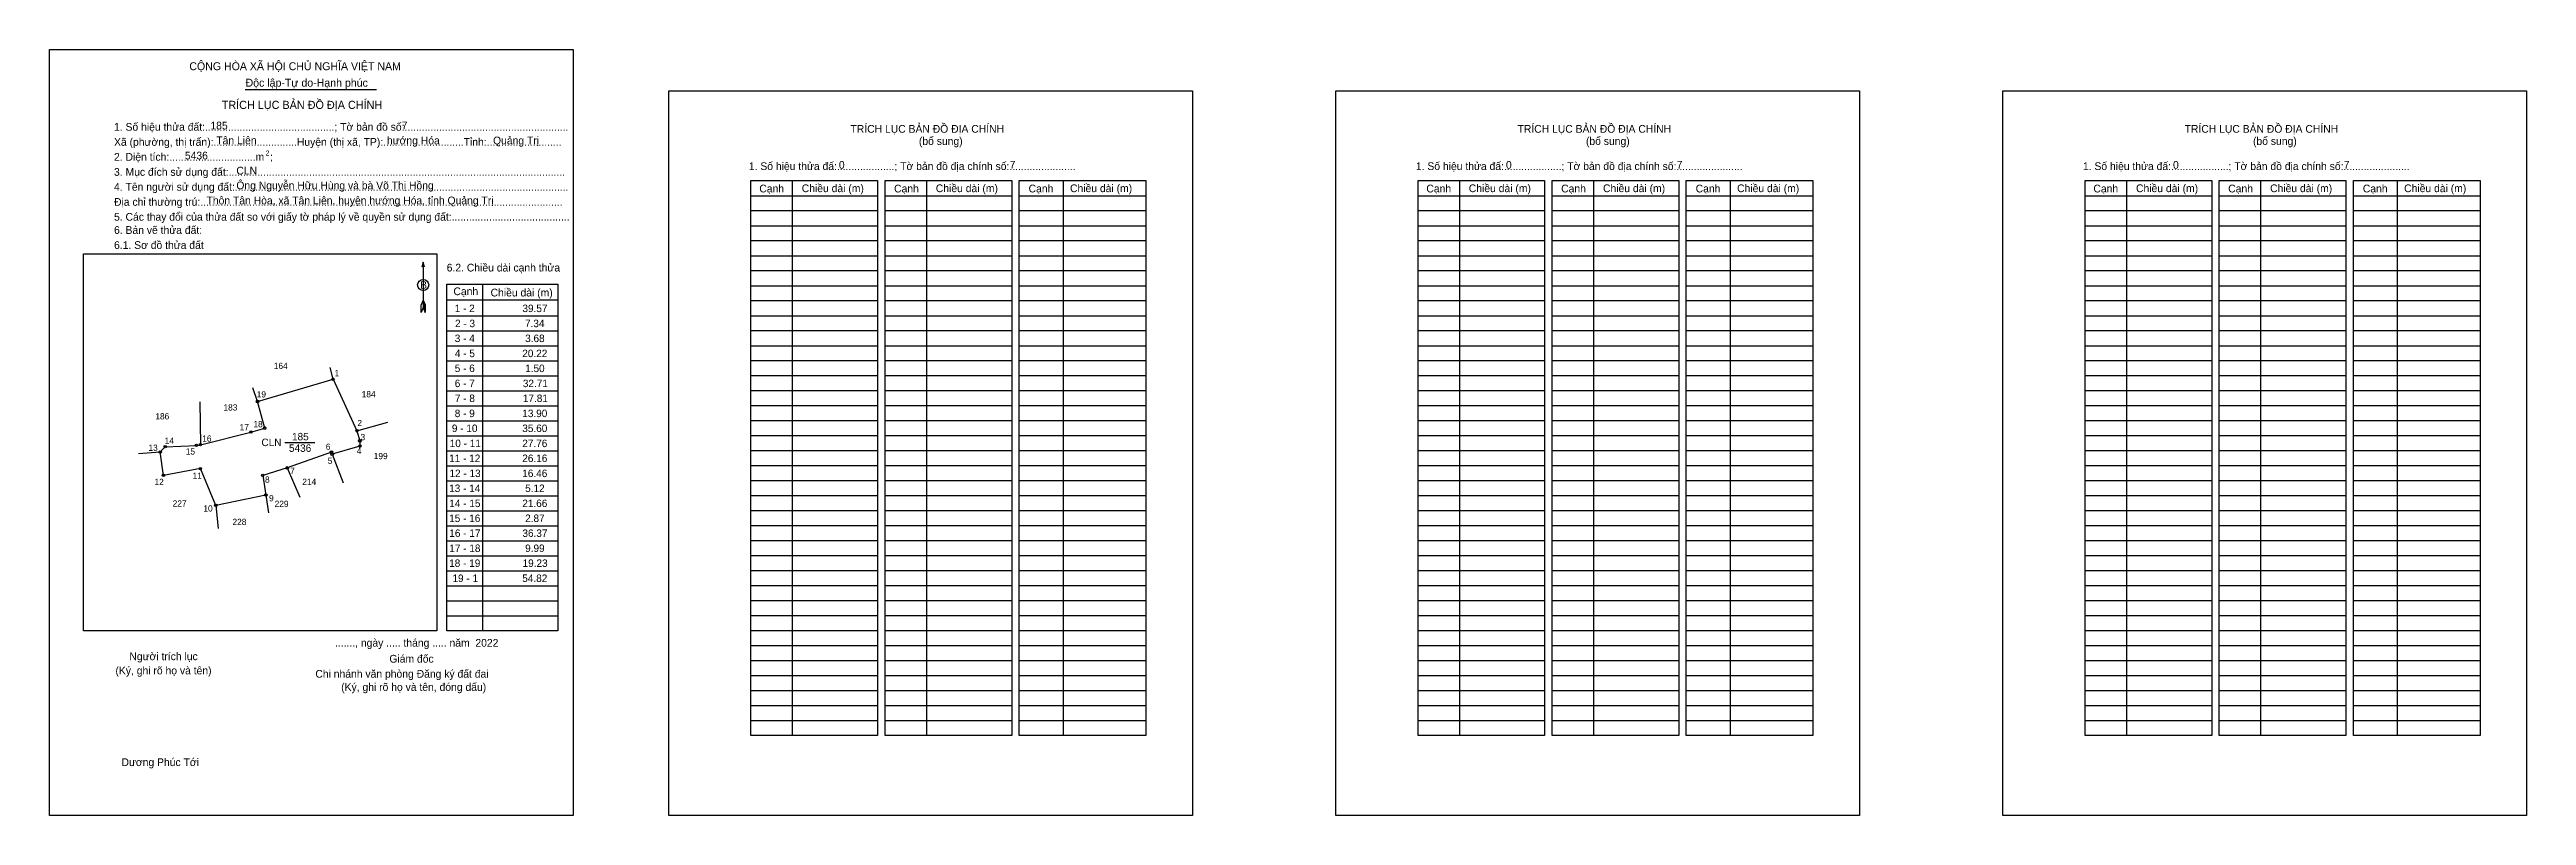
# Model space of a CAD drawing. Extents: x 548698 to 550426, y 1838390 to 1838924.
import ezdxf

# ---------------------------------------------------------------- set-up
doc = ezdxf.new("R2010")
doc.units = 0
for name, color, linetype in [('Level 1', 7, 'Continuous'), ('Level 10', 7, 'Continuous'), ('Level 11', 7, 'Continuous'), ('Level 13', 7, 'Continuous'), ('Level 2', 7, 'Continuous'), ('Level 27', 7, 'Continuous'), ('Level 49', 7, 'Continuous'), ('Level 52', 7, 'Continuous'), ('Level 6', 7, 'Continuous'), ('Level 9', 7, 'Continuous')]:
    doc.layers.add(name, color=color, linetype=linetype)

msp = doc.modelspace()

# ---------------------------------------------------------------- linework, layer by layer
at = {"layer": 'Level 1'}
for p, q in [((548698.3, 1838894.9), (548698.3, 1838894.9)), ((549130.1, 1838894.9), (549130.1, 1838894.9)), ((549187.5, 1838821.8), (549275.8, 1838821.8)), ((549216.2, 1838832.3), (549216.2, 1838445.7)), ((549281, 1838821.8), (549369.3, 1838821.8)), ((549309.8, 1838832.3), (549309.8, 1838445.7)), ((549374.6, 1838821.8), (549462.9, 1838821.8)), ((549405.1, 1838832.3), (549405.1, 1838445.7)), ((549652.7, 1838821.8), (549741, 1838821.8)), ((549681.5, 1838832.3), (549681.5, 1838445.7)), ((549746.3, 1838821.8), (549834.6, 1838821.8)), ((549775, 1838832.3), (549775, 1838445.7)), ((549839.8, 1838821.8), (549928.1, 1838821.8)), ((549870.3, 1838832.3), (549870.3, 1838445.7)), ((550117.9, 1838821.8), (550206.2, 1838821.8)), ((550146.7, 1838832.3), (550146.7, 1838445.7)), ((550211.5, 1838821.8), (550299.8, 1838821.8)), ((550240.2, 1838832.3), (550240.2, 1838445.7)), ((550305, 1838821.8), (550393.3, 1838821.8)), ((550335.5, 1838832.3), (550335.5, 1838445.7)), ((549187.5, 1838811.4), (549275.8, 1838811.4)), ((549281, 1838811.4), (549369.3, 1838811.4)), ((549374.6, 1838811.4), (549462.9, 1838811.4)), ((549652.7, 1838811.4), (549741, 1838811.4)), ((549746.3, 1838811.4), (549834.6, 1838811.4)), ((549839.8, 1838811.4), (549928.1, 1838811.4)), ((550117.9, 1838811.4), (550206.2, 1838811.4)), ((550211.5, 1838811.4), (550299.8, 1838811.4)), ((550305, 1838811.4), (550393.3, 1838811.4)), ((549187.5, 1838800.9), (549275.8, 1838800.9)), ((549187.5, 1838790.5), (549275.8, 1838790.5)), ((549281, 1838800.9), (549369.3, 1838800.9)), ((549281, 1838790.5), (549369.3, 1838790.5)), ((549374.6, 1838800.9), (549462.9, 1838800.9)), ((549374.6, 1838790.5), (549462.9, 1838790.5)), ((549652.7, 1838800.9), (549741, 1838800.9)), ((549652.7, 1838790.5), (549741, 1838790.5)), ((549746.3, 1838800.9), (549834.6, 1838800.9)), ((549746.3, 1838790.5), (549834.6, 1838790.5)), ((549839.8, 1838800.9), (549928.1, 1838800.9)), ((549839.8, 1838790.5), (549928.1, 1838790.5)), ((550117.9, 1838800.9), (550206.2, 1838800.9)), ((550117.9, 1838790.5), (550206.2, 1838790.5)), ((550211.5, 1838800.9), (550299.8, 1838800.9)), ((550211.5, 1838790.5), (550299.8, 1838790.5)), ((550305, 1838800.9), (550393.3, 1838800.9)), ((550305, 1838790.5), (550393.3, 1838790.5)), ((548722, 1838781.2), (548722, 1838781.2)), ((548958.9, 1838775.4), (548958.9, 1838743.8)), ((549187.5, 1838780), (549275.8, 1838780)), ((549187.5, 1838769.6), (549275.8, 1838769.6)), ((549281, 1838780), (549369.3, 1838780)), ((549281, 1838769.6), (549369.3, 1838769.6)), ((549374.6, 1838780), (549462.9, 1838780)), ((549374.6, 1838769.6), (549462.9, 1838769.6)), ((549652.7, 1838780), (549741, 1838780)), ((549652.7, 1838769.6), (549741, 1838769.6)), ((549746.3, 1838780), (549834.6, 1838780)), ((549746.3, 1838769.6), (549834.6, 1838769.6)), ((549839.8, 1838780), (549928.1, 1838780)), ((549839.8, 1838769.6), (549928.1, 1838769.6)), ((550117.9, 1838780), (550206.2, 1838780)), ((550117.9, 1838769.6), (550206.2, 1838769.6)), ((550211.5, 1838780), (550299.8, 1838780)), ((550211.5, 1838769.6), (550299.8, 1838769.6)), ((550305, 1838780), (550393.3, 1838780)), ((550305, 1838769.6), (550393.3, 1838769.6)), ((548975.3, 1838543.9), (548975.3, 1838760.2)), ((549000.3, 1838760.2), (549000.3, 1838518.6)), ((549052.8, 1838760.2), (549052.8, 1838543.9)), ((549187.5, 1838759.1), (549275.8, 1838759.1)), ((549281, 1838759.1), (549369.3, 1838759.1)), ((549374.6, 1838759.1), (549462.9, 1838759.1)), ((549652.7, 1838759.1), (549741, 1838759.1)), ((549746.3, 1838759.1), (549834.6, 1838759.1)), ((549839.8, 1838759.1), (549928.1, 1838759.1)), ((550117.9, 1838759.1), (550206.2, 1838759.1)), ((550211.5, 1838759.1), (550299.8, 1838759.1)), ((550305, 1838759.1), (550393.3, 1838759.1)), ((548957.5, 1838740.5), (548957.6, 1838745.8)), ((548958.9, 1838743.8), (548957.5, 1838740.5)), ((548958.9, 1838749), (548957.6, 1838745.8)), ((548958.9, 1838749), (548960.2, 1838745.8)), ((548958.9, 1838748.5), (548960.2, 1838745.3)), ((548958.9, 1838748.1), (548960.2, 1838744.8)), ((548958.9, 1838747.6), (548960.2, 1838744.4)), ((548958.9, 1838747.2), (548960.2, 1838743.9)), ((548958.9, 1838746.7), (548960.2, 1838743.4)), ((548958.9, 1838746.3), (548960.2, 1838743)), ((548958.9, 1838745.8), (548960.3, 1838742.5)), ((548958.9, 1838745.3), (548960.3, 1838742)), ((548958.9, 1838744.9), (548960.3, 1838741.6)), ((548958.9, 1838744.4), (548960.3, 1838741.1)), ((548958.9, 1838743.8), (548960.3, 1838740.5)), ((548960.3, 1838740.5), (548960.2, 1838745.8)), ((548975.3, 1838749.2), (549052.8, 1838749.2)), ((548975.3, 1838738.1), (549052.8, 1838738.1)), ((549187.5, 1838748.7), (549275.8, 1838748.7)), ((549187.5, 1838738.2), (549275.8, 1838738.2)), ((549281, 1838748.7), (549369.3, 1838748.7)), ((549281, 1838738.2), (549369.3, 1838738.2)), ((549374.6, 1838748.7), (549462.9, 1838748.7)), ((549374.6, 1838738.2), (549462.9, 1838738.2)), ((549652.7, 1838748.7), (549741, 1838748.7)), ((549652.7, 1838738.2), (549741, 1838738.2)), ((549746.3, 1838748.7), (549834.6, 1838748.7)), ((549746.3, 1838738.2), (549834.6, 1838738.2)), ((549839.8, 1838748.7), (549928.1, 1838748.7)), ((549839.8, 1838738.2), (549928.1, 1838738.2)), ((550117.9, 1838748.7), (550206.2, 1838748.7)), ((550117.9, 1838738.2), (550206.2, 1838738.2)), ((550211.5, 1838748.7), (550299.8, 1838748.7)), ((550211.5, 1838738.2), (550299.8, 1838738.2)), ((550305, 1838748.7), (550393.3, 1838748.7)), ((550305, 1838738.2), (550393.3, 1838738.2)), ((548975.3, 1838727.6), (549052.8, 1838727.6)), ((548975.3, 1838717.2), (549052.8, 1838717.2)), ((549187.5, 1838727.8), (549275.8, 1838727.8)), ((549187.5, 1838717.3), (549275.8, 1838717.3)), ((549281, 1838727.8), (549369.3, 1838727.8)), ((549281, 1838717.3), (549369.3, 1838717.3)), ((549374.6, 1838727.8), (549462.9, 1838727.8)), ((549374.6, 1838717.3), (549462.9, 1838717.3)), ((549652.7, 1838727.8), (549741, 1838727.8)), ((549652.7, 1838717.3), (549741, 1838717.3)), ((549746.3, 1838727.8), (549834.6, 1838727.8)), ((549746.3, 1838717.3), (549834.6, 1838717.3)), ((549839.8, 1838727.8), (549928.1, 1838727.8)), ((549839.8, 1838717.3), (549928.1, 1838717.3)), ((550117.9, 1838727.8), (550206.2, 1838727.8)), ((550117.9, 1838717.3), (550206.2, 1838717.3)), ((550211.5, 1838727.8), (550299.8, 1838727.8)), ((550211.5, 1838717.3), (550299.8, 1838717.3)), ((550305, 1838727.8), (550393.3, 1838727.8)), ((550305, 1838717.3), (550393.3, 1838717.3)), ((548975.3, 1838706.7), (549052.8, 1838706.7)), ((549187.5, 1838706.9), (549275.8, 1838706.9)), ((549281, 1838706.9), (549369.3, 1838706.9)), ((549374.6, 1838706.9), (549462.9, 1838706.9)), ((549652.7, 1838706.9), (549741, 1838706.9)), ((549746.3, 1838706.9), (549834.6, 1838706.9)), ((549839.8, 1838706.9), (549928.1, 1838706.9)), ((550117.9, 1838706.9), (550206.2, 1838706.9)), ((550211.5, 1838706.9), (550299.8, 1838706.9)), ((550305, 1838706.9), (550393.3, 1838706.9)), ((548975.3, 1838696.3), (549052.8, 1838696.3)), ((548975.3, 1838685.8), (549052.8, 1838685.8)), ((549187.5, 1838696.4), (549275.8, 1838696.4)), ((549187.5, 1838686), (549275.8, 1838686)), ((549281, 1838696.4), (549369.3, 1838696.4)), ((549281, 1838686), (549369.3, 1838686)), ((549374.6, 1838696.4), (549462.9, 1838696.4)), ((549374.6, 1838686), (549462.9, 1838686)), ((549652.7, 1838696.4), (549741, 1838696.4)), ((549652.7, 1838686), (549741, 1838686)), ((549746.3, 1838696.4), (549834.6, 1838696.4)), ((549746.3, 1838686), (549834.6, 1838686)), ((549839.8, 1838696.4), (549928.1, 1838696.4)), ((549839.8, 1838686), (549928.1, 1838686)), ((550117.9, 1838696.4), (550206.2, 1838696.4)), ((550117.9, 1838686), (550206.2, 1838686)), ((550211.5, 1838696.4), (550299.8, 1838696.4)), ((550211.5, 1838686), (550299.8, 1838686)), ((550305, 1838696.4), (550393.3, 1838696.4)), ((550305, 1838686), (550393.3, 1838686)), ((548975.3, 1838675.4), (549052.8, 1838675.4)), ((549187.5, 1838675.5), (549275.8, 1838675.5)), ((549281, 1838675.5), (549369.3, 1838675.5)), ((549374.6, 1838675.5), (549462.9, 1838675.5)), ((549652.7, 1838675.5), (549741, 1838675.5)), ((549746.3, 1838675.5), (549834.6, 1838675.5)), ((549839.8, 1838675.5), (549928.1, 1838675.5)), ((550117.9, 1838675.5), (550206.2, 1838675.5)), ((550211.5, 1838675.5), (550299.8, 1838675.5)), ((550305, 1838675.5), (550393.3, 1838675.5)), ((548975.3, 1838664.9), (549052.8, 1838664.9)), ((548975.3, 1838654.5), (549052.8, 1838654.5)), ((549187.5, 1838665.1), (549275.8, 1838665.1)), ((549187.5, 1838654.6), (549275.8, 1838654.6)), ((549281, 1838665.1), (549369.3, 1838665.1)), ((549281, 1838654.6), (549369.3, 1838654.6)), ((549374.6, 1838665.1), (549462.9, 1838665.1)), ((549374.6, 1838654.6), (549462.9, 1838654.6)), ((549652.7, 1838665.1), (549741, 1838665.1)), ((549652.7, 1838654.6), (549741, 1838654.6)), ((549746.3, 1838665.1), (549834.6, 1838665.1)), ((549746.3, 1838654.6), (549834.6, 1838654.6)), ((549839.8, 1838665.1), (549928.1, 1838665.1)), ((549839.8, 1838654.6), (549928.1, 1838654.6)), ((550117.9, 1838665.1), (550206.2, 1838665.1)), ((550117.9, 1838654.6), (550206.2, 1838654.6)), ((550211.5, 1838665.1), (550299.8, 1838665.1)), ((550211.5, 1838654.6), (550299.8, 1838654.6)), ((550305, 1838665.1), (550393.3, 1838665.1)), ((550305, 1838654.6), (550393.3, 1838654.6)), ((548975.3, 1838644), (549052.8, 1838644)), ((548975.3, 1838633.6), (549052.8, 1838633.6)), ((549187.5, 1838644.2), (549275.8, 1838644.2)), ((549187.5, 1838633.7), (549275.8, 1838633.7)), ((549281, 1838644.2), (549369.3, 1838644.2)), ((549281, 1838633.7), (549369.3, 1838633.7)), ((549374.6, 1838644.2), (549462.9, 1838644.2)), ((549374.6, 1838633.7), (549462.9, 1838633.7)), ((549652.7, 1838644.2), (549741, 1838644.2)), ((549652.7, 1838633.7), (549741, 1838633.7)), ((549746.3, 1838644.2), (549834.6, 1838644.2)), ((549746.3, 1838633.7), (549834.6, 1838633.7)), ((549839.8, 1838644.2), (549928.1, 1838644.2)), ((549839.8, 1838633.7), (549928.1, 1838633.7)), ((550117.9, 1838644.2), (550206.2, 1838644.2)), ((550117.9, 1838633.7), (550206.2, 1838633.7)), ((550211.5, 1838644.2), (550299.8, 1838644.2)), ((550211.5, 1838633.7), (550299.8, 1838633.7)), ((550305, 1838644.2), (550393.3, 1838644.2)), ((550305, 1838633.7), (550393.3, 1838633.7)), ((548975.3, 1838623.1), (549052.8, 1838623.1)), ((549187.5, 1838623.3), (549275.8, 1838623.3)), ((549281, 1838623.3), (549369.3, 1838623.3)), ((549374.6, 1838623.3), (549462.9, 1838623.3)), ((549652.7, 1838623.3), (549741, 1838623.3)), ((549746.3, 1838623.3), (549834.6, 1838623.3)), ((549839.8, 1838623.3), (549928.1, 1838623.3)), ((550117.9, 1838623.3), (550206.2, 1838623.3)), ((550211.5, 1838623.3), (550299.8, 1838623.3)), ((550305, 1838623.3), (550393.3, 1838623.3)), ((548975.3, 1838612.7), (549052.8, 1838612.7)), ((548975.3, 1838602.2), (549052.8, 1838602.2)), ((549187.5, 1838612.8), (549275.8, 1838612.8)), ((549187.5, 1838602.4), (549275.8, 1838602.4)), ((549281, 1838612.8), (549369.3, 1838612.8)), ((549281, 1838602.4), (549369.3, 1838602.4)), ((549374.6, 1838612.8), (549462.9, 1838612.8)), ((549374.6, 1838602.4), (549462.9, 1838602.4)), ((549652.7, 1838612.8), (549741, 1838612.8)), ((549652.7, 1838602.4), (549741, 1838602.4)), ((549746.3, 1838612.8), (549834.6, 1838612.8)), ((549746.3, 1838602.4), (549834.6, 1838602.4)), ((549839.8, 1838612.8), (549928.1, 1838612.8)), ((549839.8, 1838602.4), (549928.1, 1838602.4)), ((550117.9, 1838612.8), (550206.2, 1838612.8)), ((550117.9, 1838602.4), (550206.2, 1838602.4)), ((550211.5, 1838612.8), (550299.8, 1838612.8)), ((550211.5, 1838602.4), (550299.8, 1838602.4)), ((550305, 1838612.8), (550393.3, 1838612.8)), ((550305, 1838602.4), (550393.3, 1838602.4)), ((548975.3, 1838591.8), (549052.8, 1838591.8)), ((548975.3, 1838581.3), (549052.8, 1838581.3)), ((549187.5, 1838591.9), (549275.8, 1838591.9)), ((549187.5, 1838581.5), (549275.8, 1838581.5)), ((549281, 1838591.9), (549369.3, 1838591.9)), ((549281, 1838581.5), (549369.3, 1838581.5)), ((549374.6, 1838591.9), (549462.9, 1838591.9)), ((549374.6, 1838581.5), (549462.9, 1838581.5)), ((549652.7, 1838591.9), (549741, 1838591.9)), ((549652.7, 1838581.5), (549741, 1838581.5)), ((549746.3, 1838591.9), (549834.6, 1838591.9)), ((549746.3, 1838581.5), (549834.6, 1838581.5)), ((549839.8, 1838591.9), (549928.1, 1838591.9)), ((549839.8, 1838581.5), (549928.1, 1838581.5)), ((550117.9, 1838591.9), (550206.2, 1838591.9)), ((550117.9, 1838581.5), (550206.2, 1838581.5)), ((550211.5, 1838591.9), (550299.8, 1838591.9)), ((550211.5, 1838581.5), (550299.8, 1838581.5)), ((550305, 1838591.9), (550393.3, 1838591.9)), ((550305, 1838581.5), (550393.3, 1838581.5)), ((548975.3, 1838570.9), (549052.8, 1838570.9)), ((549187.5, 1838571.1), (549275.8, 1838571.1)), ((549281, 1838571.1), (549369.3, 1838571.1)), ((549374.6, 1838571.1), (549462.9, 1838571.1)), ((549652.7, 1838571.1), (549741, 1838571.1)), ((549746.3, 1838571.1), (549834.6, 1838571.1)), ((549839.8, 1838571.1), (549928.1, 1838571.1)), ((550117.9, 1838571.1), (550206.2, 1838571.1)), ((550211.5, 1838571.1), (550299.8, 1838571.1)), ((550305, 1838571.1), (550393.3, 1838571.1)), ((548975.3, 1838560.4), (549052.8, 1838560.4)), ((548975.3, 1838550), (549052.8, 1838550)), ((549187.5, 1838560.6), (549275.8, 1838560.6)), ((549187.5, 1838550.2), (549275.8, 1838550.2)), ((549281, 1838560.6), (549369.3, 1838560.6)), ((549281, 1838550.2), (549369.3, 1838550.2)), ((549374.6, 1838560.6), (549462.9, 1838560.6)), ((549374.6, 1838550.2), (549462.9, 1838550.2)), ((549652.7, 1838560.6), (549741, 1838560.6)), ((549652.7, 1838550.2), (549741, 1838550.2)), ((549746.3, 1838560.6), (549834.6, 1838560.6)), ((549746.3, 1838550.2), (549834.6, 1838550.2)), ((549839.8, 1838560.6), (549928.1, 1838560.6)), ((549839.8, 1838550.2), (549928.1, 1838550.2)), ((550117.9, 1838560.6), (550206.2, 1838560.6)), ((550117.9, 1838550.2), (550206.2, 1838550.2)), ((550211.5, 1838560.6), (550299.8, 1838560.6)), ((550211.5, 1838550.2), (550299.8, 1838550.2)), ((550305, 1838560.6), (550393.3, 1838560.6)), ((550305, 1838550.2), (550393.3, 1838550.2)), ((548975.3, 1838539.5), (549052.8, 1838539.5)), ((548975.3, 1838529.1), (549052.8, 1838529.1)), ((549187.5, 1838539.7), (549275.8, 1838539.7)), ((549187.5, 1838529.3), (549275.8, 1838529.3)), ((549281, 1838539.7), (549369.3, 1838539.7)), ((549281, 1838529.3), (549369.3, 1838529.3)), ((549374.6, 1838539.7), (549462.9, 1838539.7)), ((549374.6, 1838529.3), (549462.9, 1838529.3)), ((549652.7, 1838539.7), (549741, 1838539.7)), ((549652.7, 1838529.3), (549741, 1838529.3)), ((549746.3, 1838539.7), (549834.6, 1838539.7)), ((549746.3, 1838529.3), (549834.6, 1838529.3)), ((549839.8, 1838539.7), (549928.1, 1838539.7)), ((549839.8, 1838529.3), (549928.1, 1838529.3)), ((550117.9, 1838539.7), (550206.2, 1838539.7)), ((550117.9, 1838529.3), (550206.2, 1838529.3)), ((550211.5, 1838539.7), (550299.8, 1838539.7)), ((550211.5, 1838529.3), (550299.8, 1838529.3)), ((550305, 1838539.7), (550393.3, 1838539.7)), ((550305, 1838529.3), (550393.3, 1838529.3)), ((548968.3, 1838518.6), (548968.3, 1838518.6)), ((549187.5, 1838518.8), (549275.8, 1838518.8)), ((549281, 1838518.8), (549369.3, 1838518.8)), ((549374.6, 1838518.8), (549462.9, 1838518.8)), ((549652.7, 1838518.8), (549741, 1838518.8)), ((549746.3, 1838518.8), (549834.6, 1838518.8)), ((549839.8, 1838518.8), (549928.1, 1838518.8)), ((550117.9, 1838518.8), (550206.2, 1838518.8)), ((550211.5, 1838518.8), (550299.8, 1838518.8)), ((550305, 1838518.8), (550393.3, 1838518.8)), ((549187.5, 1838508.4), (549275.8, 1838508.4)), ((549187.5, 1838497.9), (549275.8, 1838497.9)), ((549281, 1838508.4), (549369.3, 1838508.4)), ((549281, 1838497.9), (549369.3, 1838497.9)), ((549374.6, 1838508.4), (549462.9, 1838508.4)), ((549374.6, 1838497.9), (549462.9, 1838497.9)), ((549652.7, 1838508.4), (549741, 1838508.4)), ((549652.7, 1838497.9), (549741, 1838497.9)), ((549746.3, 1838508.4), (549834.6, 1838508.4)), ((549746.3, 1838497.9), (549834.6, 1838497.9)), ((549839.8, 1838508.4), (549928.1, 1838508.4)), ((549839.8, 1838497.9), (549928.1, 1838497.9)), ((550117.9, 1838508.4), (550206.2, 1838508.4)), ((550117.9, 1838497.9), (550206.2, 1838497.9)), ((550211.5, 1838508.4), (550299.8, 1838508.4)), ((550211.5, 1838497.9), (550299.8, 1838497.9)), ((550305, 1838508.4), (550393.3, 1838508.4)), ((550305, 1838497.9), (550393.3, 1838497.9)), ((549187.5, 1838487.5), (549275.8, 1838487.5)), ((549187.5, 1838477), (549275.8, 1838477)), ((549281, 1838487.5), (549369.3, 1838487.5)), ((549281, 1838477), (549369.3, 1838477)), ((549374.6, 1838487.5), (549462.9, 1838487.5)), ((549374.6, 1838477), (549462.9, 1838477)), ((549652.7, 1838487.5), (549741, 1838487.5)), ((549652.7, 1838477), (549741, 1838477)), ((549746.3, 1838487.5), (549834.6, 1838487.5)), ((549746.3, 1838477), (549834.6, 1838477)), ((549839.8, 1838487.5), (549928.1, 1838487.5)), ((549839.8, 1838477), (549928.1, 1838477)), ((550117.9, 1838487.5), (550206.2, 1838487.5)), ((550117.9, 1838477), (550206.2, 1838477)), ((550211.5, 1838487.5), (550299.8, 1838487.5)), ((550211.5, 1838477), (550299.8, 1838477)), ((550305, 1838487.5), (550393.3, 1838487.5)), ((550305, 1838477), (550393.3, 1838477)), ((549187.5, 1838466.6), (549275.8, 1838466.6)), ((549281, 1838466.6), (549369.3, 1838466.6)), ((549374.6, 1838466.6), (549462.9, 1838466.6)), ((549652.7, 1838466.6), (549741, 1838466.6)), ((549746.3, 1838466.6), (549834.6, 1838466.6)), ((549839.8, 1838466.6), (549928.1, 1838466.6)), ((550117.9, 1838466.6), (550206.2, 1838466.6)), ((550211.5, 1838466.6), (550299.8, 1838466.6)), ((550305, 1838466.6), (550393.3, 1838466.6)), ((549187.5, 1838456.1), (549275.8, 1838456.1)), ((549281, 1838456.1), (549369.3, 1838456.1)), ((549374.6, 1838456.1), (549462.9, 1838456.1)), ((549652.7, 1838456.1), (549741, 1838456.1)), ((549746.3, 1838456.1), (549834.6, 1838456.1)), ((549839.8, 1838456.1), (549928.1, 1838456.1)), ((550117.9, 1838456.1), (550206.2, 1838456.1)), ((550211.5, 1838456.1), (550299.8, 1838456.1)), ((550305, 1838456.1), (550393.3, 1838456.1)), ((549063.4, 1838389.9), (549063.4, 1838389.9)), ((549495.3, 1838389.9), (549495.3, 1838389.9))]:
    msp.add_line(p, q, dxfattribs=at)
for points in [[(549187.5, 1838832.3), (549275.8, 1838832.3), (549275.8, 1838445.7), (549187.5, 1838445.7)], [(549281, 1838832.3), (549369.3, 1838832.3), (549369.3, 1838445.7), (549281, 1838445.7)], [(549374.6, 1838832.3), (549462.9, 1838832.3), (549462.9, 1838445.7), (549374.6, 1838445.7)], [(549652.7, 1838832.3), (549741, 1838832.3), (549741, 1838445.7), (549652.7, 1838445.7)], [(549746.3, 1838832.3), (549834.6, 1838832.3), (549834.6, 1838445.7), (549746.3, 1838445.7)], [(549839.8, 1838832.3), (549928.1, 1838832.3), (549928.1, 1838445.7), (549839.8, 1838445.7)], [(550117.9, 1838832.3), (550206.2, 1838832.3), (550206.2, 1838445.7), (550117.9, 1838445.7)], [(550211.5, 1838832.3), (550299.8, 1838832.3), (550299.8, 1838445.7), (550211.5, 1838445.7)], [(550305, 1838832.3), (550393.3, 1838832.3), (550393.3, 1838445.7), (550305, 1838445.7)], [(548722, 1838781.2), (548968.3, 1838781.2), (548968.3, 1838518.6), (548722, 1838518.6)], [(548975.3, 1838760.2), (549052.8, 1838760.2), (549052.8, 1838518.6), (548975.3, 1838518.6)]]:
    msp.add_lwpolyline(points, close=True, dxfattribs=at)
msp.add_lwpolyline([(548959.8, 1838772), (548958.9, 1838775.4), (548958, 1838772)], dxfattribs=at)
msp.add_circle((548958.9, 1838759.6), 3.86, dxfattribs=at)
at = {"layer": 'Level 10'}
for p, q in [((548803.2, 1838678.1), (548803.5, 1838648.3)), ((548912.7, 1838658), (548934.2, 1838664.1)), ((548760.3, 1838642.1), (548775.5, 1838643.2)), ((548864, 1838632.1), (548872.8, 1838611.8)), ((548895.4, 1838641.7), (548903.2, 1838621.7)), ((548849.2, 1838613.2), (548851.1, 1838600.9))]:
    msp.add_line(p, q, dxfattribs=at)
msp.add_lwpolyline([(548896, 1838693.9), (548912.7, 1838658), (548914.7, 1838651), (548914.8, 1838647.3), (548895.4, 1838641.7), (548894.9, 1838643.1), (548864, 1838632.1), (548847, 1838626.9), (548849.2, 1838613.2), (548814.3, 1838606), (548803.5, 1838631.6), (548777.8, 1838626.9), (548775.5, 1838643.2), (548779, 1838646.9), (548800.7, 1838647.8), (548803.5, 1838648.3), (548838.8, 1838657.1), (548848.4, 1838659.8), (548843.4, 1838678.4)], close=True, dxfattribs=at)
at = {"layer": 'Level 11'}
for centre in [(548896, 1838693.9), (548896, 1838693.9), (548843.4, 1838678.4), (548800.7, 1838647.8), (548803.5, 1838648.3), (548838.8, 1838657.1), (548848.4, 1838659.8), (548912.7, 1838658), (548914.7, 1838651), (548914.8, 1838647.3), (548775.5, 1838643.2), (548779, 1838646.9), (548803.5, 1838631.6), (548864, 1838632.1), (548894.9, 1838643.1), (548895.4, 1838641.7), (548777.8, 1838626.9), (548847, 1838626.9), (548849.2, 1838613.2), (548814.3, 1838606)]:
    msp.add_circle(centre, 0.871, dxfattribs=at)
at = {"layer": 'Level 13'}
msp.add_line((548834.8, 1838895.9), (548926.3, 1838895.9), dxfattribs=at)
at = {"layer": 'Level 2'}
for points in [[(548698.3, 1838923.7), (549063.4, 1838923.7), (549063.4, 1838389.9), (548698.3, 1838389.9)], [(549130.1, 1838894.9), (549495.3, 1838894.9), (549495.3, 1838389.9), (549130.1, 1838389.9)], [(549595.4, 1838894.9), (549960.5, 1838894.9), (549960.5, 1838389.9), (549595.4, 1838389.9)], [(550060.6, 1838894.9), (550425.7, 1838894.9), (550425.7, 1838389.9), (550060.6, 1838389.9)]]:
    msp.add_lwpolyline(points, close=True, dxfattribs=at)
at = {"layer": 'Level 27'}
for p, q in [((548896, 1838693.9), (548894, 1838702)), ((548843.4, 1838678.4), (548840, 1838687.8))]:
    msp.add_line(p, q, dxfattribs=at)
at = {"layer": 'Level 49'}
msp.add_line((548814.3, 1838606), (548815.9, 1838589.9), dxfattribs=at)
at = {"layer": 'Level 9'}
msp.add_line((548862.4, 1838649.9), (548883.4, 1838649.9), dxfattribs=at)

# ---------------------------------------------------------------- texts
at = {"layer": 'Level 1'}
for s, height, p in [('1. Số hiệu thửa đất:.............................................; Tờ bản đồ số:.........................................................', 5.3983, (548743.3, 1838867.1)), ('TRÍCH LỤC BẢN ĐỒ ĐỊA CHÍNH', 5.642, (548818.4, 1838882.3)), ('TRÍCH LỤC BẢN ĐỒ ĐỊA CHÍNH', 5.398, (549256.9, 1838865.7)), ('TRÍCH LỤC BẢN ĐỒ ĐỊA CHÍNH', 5.398, (549722.1, 1838865.7)), ('TRÍCH LỤC BẢN ĐỒ ĐỊA CHÍNH', 5.398, (550187.3, 1838865.7)), ('Xã (phường, thị trấn):.............................Huyện (thị xã, TP):............................Tỉnh:..........................', 5.3983, (548743.3, 1838856.6)), ('(bổ sung)', 5.4, (549304.6, 1838857.2)), ('(bổ sung)', 5.4, (549769.8, 1838857.2)), ('(bổ sung)', 5.4, (550235, 1838857.2)), ('3. Mục đích sử dụng đất:.....................................................................................................................', 5.3983, (548743.3, 1838835.7)), ('2. Diện tích:..............................m  ;', 5.398, (548743.3, 1838846.2)), ('2', 3.48, (548849, 1838849.8)), ('1. Số hiệu thửa đấ:....................; Tờ bản đồ địa chính số:.......................', 5.398, (549186, 1838839.7)), ('1. Số hiệu thửa đấ:....................; Tờ bản đồ địa chính số:.......................', 5.398, (549651.2, 1838839.7)), ('1. Số hiệu thửa đấ:....................; Tờ bản đồ địa chính số:.......................', 5.398, (550116.4, 1838839.7)), ('Địa chỉ thường trú:..............................................................................................................................', 5.3983, (548743.3, 1838814.8)), ('4. Tên người sử dụng đất:....................................................................................................................', 5.3983, (548743.3, 1838825.3)), ('Cạnh', 5.4, (549193.3, 1838824.1)), ('Chiều dài (m)', 5.398, (549222.9, 1838824.3)), ('Cạnh', 5.4, (549287.3, 1838824.1)), ('Chiều dài (m)', 5.398, (549316.4, 1838824.3)), ('Cạnh', 5.4, (549381.1, 1838824.1)), ('Chiều dài (m)', 5.398, (549410, 1838824.3)), ('Cạnh', 5.4, (549658.5, 1838824.1)), ('Chiều dài (m)', 5.398, (549688.1, 1838824.3)), ('Cạnh', 5.4, (549752.5, 1838824.1)), ('Chiều dài (m)', 5.398, (549781.7, 1838824.3)), ('Cạnh', 5.4, (549846.3, 1838824.1)), ('Chiều dài (m)', 5.398, (549875.2, 1838824.3)), ('Cạnh', 5.4, (550123.7, 1838824.1)), ('Chiều dài (m)', 5.398, (550153.4, 1838824.3)), ('Cạnh', 5.4, (550217.7, 1838824.1)), ('Chiều dài (m)', 5.398, (550246.9, 1838824.3)), ('Cạnh', 5.4, (550311.6, 1838824.1)), ('Chiều dài (m)', 5.398, (550340.4, 1838824.3)), ('5. Các thay đổi của thửa đất so với giấy tờ pháp lý về quyền sử dụng đất:.........................................', 5.3983, (548743.3, 1838804.4)), ('6. Bản vẽ thửa đất:', 5.398, (548743.3, 1838795.2)), ('6.1. Sơ đồ thửa đất', 5.398, (548743.3, 1838784.7)), ('6.2. Chiều dài cạnh thửa', 5.398, (548975.3, 1838769)), ('B', 5.22, (548956.9, 1838757)), ('Cạnh', 5.4, (548980, 1838752.5)), ('Chiều dài (m)', 5.398, (549005.9, 1838751.6)), ('......., ngày ..... tháng ..... năm  2022', 5.398, (548897.4, 1838507.5)), ('(Ký, ghi rõ họ và tên)', 5.398, (548744.3, 1838488.2)), ('Người trích lục', 5.398, (548754, 1838498.1)), ('Giám đốc', 5.4, (548935.3, 1838496.4)), ('Chi nhánh văn phòng Đăng ký đất đai ', 5.398, (548883.7, 1838485.9)), ('(Ký, ghi rõ họ và tên, đóng dấu)', 5.398, (548901.7, 1838476.7)), ('Dương Phúc Tới', 5.398, (548748.5, 1838424.3))]:
    msp.add_text(s, height=height, dxfattribs=at).set_placement(p)
at = {"layer": 'Level 13'}
for s, height, p in [('CỘNG HÒA XÃ HỘI CHỦ NGHĨA VIỆT NAM', 5.517, (548795.8, 1838909.3)), ('Độc lập-Tự do-Hạnh phúc', 5.517, (548835, 1838897.8)), ('CLN', 5.22, (548846.1, 1838647.3)), ('5436', 5.22, (548865.3, 1838643.3)), ('185', 5.22, (548867.4, 1838651.3))]:
    msp.add_text(s, height=height, dxfattribs=at).set_placement(p)
at = {"layer": 'Level 52'}
for s, p in [('1 - 2', (548980.9, 1838740.7)), ('2 - 3', (548981.1, 1838730.2)), ('39.57', (549028.1, 1838740.7)), ('7.34', (549029.9, 1838730.2)), ('3 - 4', (548980.9, 1838719.8)), ('3.68', (549030, 1838719.8)), ('4 - 5', (548981, 1838709.3)), ('5 - 6', (548980.9, 1838698.9)), ('20.22', (549028, 1838709.3)), ('1.50', (549030, 1838698.9)), ('6 - 7', (548980.9, 1838688.4)), ('7 - 8', (548981, 1838678)), ('32.71', (549028.4, 1838688.4)), ('17.81', (549028.4, 1838678)), ('8 - 9', (548980.9, 1838667.5)), ('13.90', (549028, 1838667.5)), ('10 - 11', (548977.4, 1838646.6)), ('9 - 10', (548978.9, 1838657.1)), ('35.60', (549028, 1838657.1)), ('27.76', (549028, 1838646.6)), ('11 - 12', (548977, 1838636.2)), ('12 - 13', (548977.2, 1838625.7)), ('26.16', (549028, 1838636.2)), ('16.46', (549028, 1838625.7)), ('13 - 14', (548977, 1838615.3)), ('5.12', (549030, 1838615.3)), ('15 - 16', (548977, 1838594.4)), ('14 - 15', (548977.1, 1838604.8)), ('21.66', (549028, 1838604.8)), ('2.87', (549030, 1838594.4)), ('16 - 17', (548977.1, 1838584)), ('17 - 18', (548977.1, 1838573.5)), ('36.37', (549028.1, 1838584)), ('9.99', (549030, 1838573.5)), ('18 - 19', (548977, 1838563.1)), ('19.23', (549028.2, 1838563.1)), ('19 - 1', (548979.3, 1838552.6)), ('54.82', (549028, 1838552.6))]:
    msp.add_text(s, height=5.22, dxfattribs=at).set_placement(p)
at = {"layer": 'Level 6'}
for s, height, p in [('185', 5.4, (548810.5, 1838868)), ('7', 5.4, (548943.9, 1838868.1)), ('Tân Liên', 5.4, (548814.6, 1838857.7)), ('hướng Hóa', 5.4, (548933.6, 1838857.6)), ('Quảng Trị', 5.4, (549007.6, 1838857.6)), ('5436', 5.4, (548792.7, 1838847.1)), ('CLN', 5.4, (548828.6, 1838836.6)), ('0', 5.4, (549248.8, 1838840.6)), ('7', 5.4, (549367.9, 1838840.7)), ('0', 5.4, (549714, 1838840.6)), ('7', 5.4, (549833.1, 1838840.7)), ('0', 5.4, (550179.2, 1838840.6)), ('7', 5.4, (550298.3, 1838840.7)), ('Thôn Tân Hòa, xã Tân Liên, huyện hướng Hóa, tỉnh Quảng Trị', 5.398, (548807.8, 1838815.8)), ('Ông Nguyễn Hữu Hùng và bà Võ Thị Hồng', 5.398, (548828.6, 1838826.3))]:
    msp.add_text(s, height=height, dxfattribs=at).set_placement(p)
at = {"layer": 'Level 9'}
for s, p in [('164', (548854.7, 1838701)), ('1', (548897.1, 1838696)), ('19', (548842.8, 1838681.2)), ('184', (548916, 1838681.3)), ('186', (548772.1, 1838665.9)), ('183', (548819.6, 1838672.1)), ('2', (548913, 1838661.2)), ('13', (548767.3, 1838644)), ('14', (548778.6, 1838648.9)), ('16', (548804.8, 1838650.4)), ('17', (548830.9, 1838658.3)), ('18', (548840.5, 1838660.4)), ('6', (548891, 1838644.7)), ('3', (548915.2, 1838651.4)), ('15', (548793.3, 1838641.4)), ('7', (548866.1, 1838627.9)), ('5', (548892.3, 1838634.9)), ('4', (548912.6, 1838641.8)), ('199', (548924.4, 1838638.2)), ('12', (548771.5, 1838620.2)), ('11', (548798.1, 1838624.5)), ('8', (548848.6, 1838621.8)), ('214', (548874.6, 1838620.3)), ('227', (548784.2, 1838605.2)), ('10', (548805.6, 1838601.7)), ('228', (548825.9, 1838592.3)), ('9', (548851.4, 1838608.8)), ('229', (548855.3, 1838604.9))]:
    msp.add_text(s, height=4.35, dxfattribs=at).set_placement(p)

doc.saveas('drawing.dxf')
